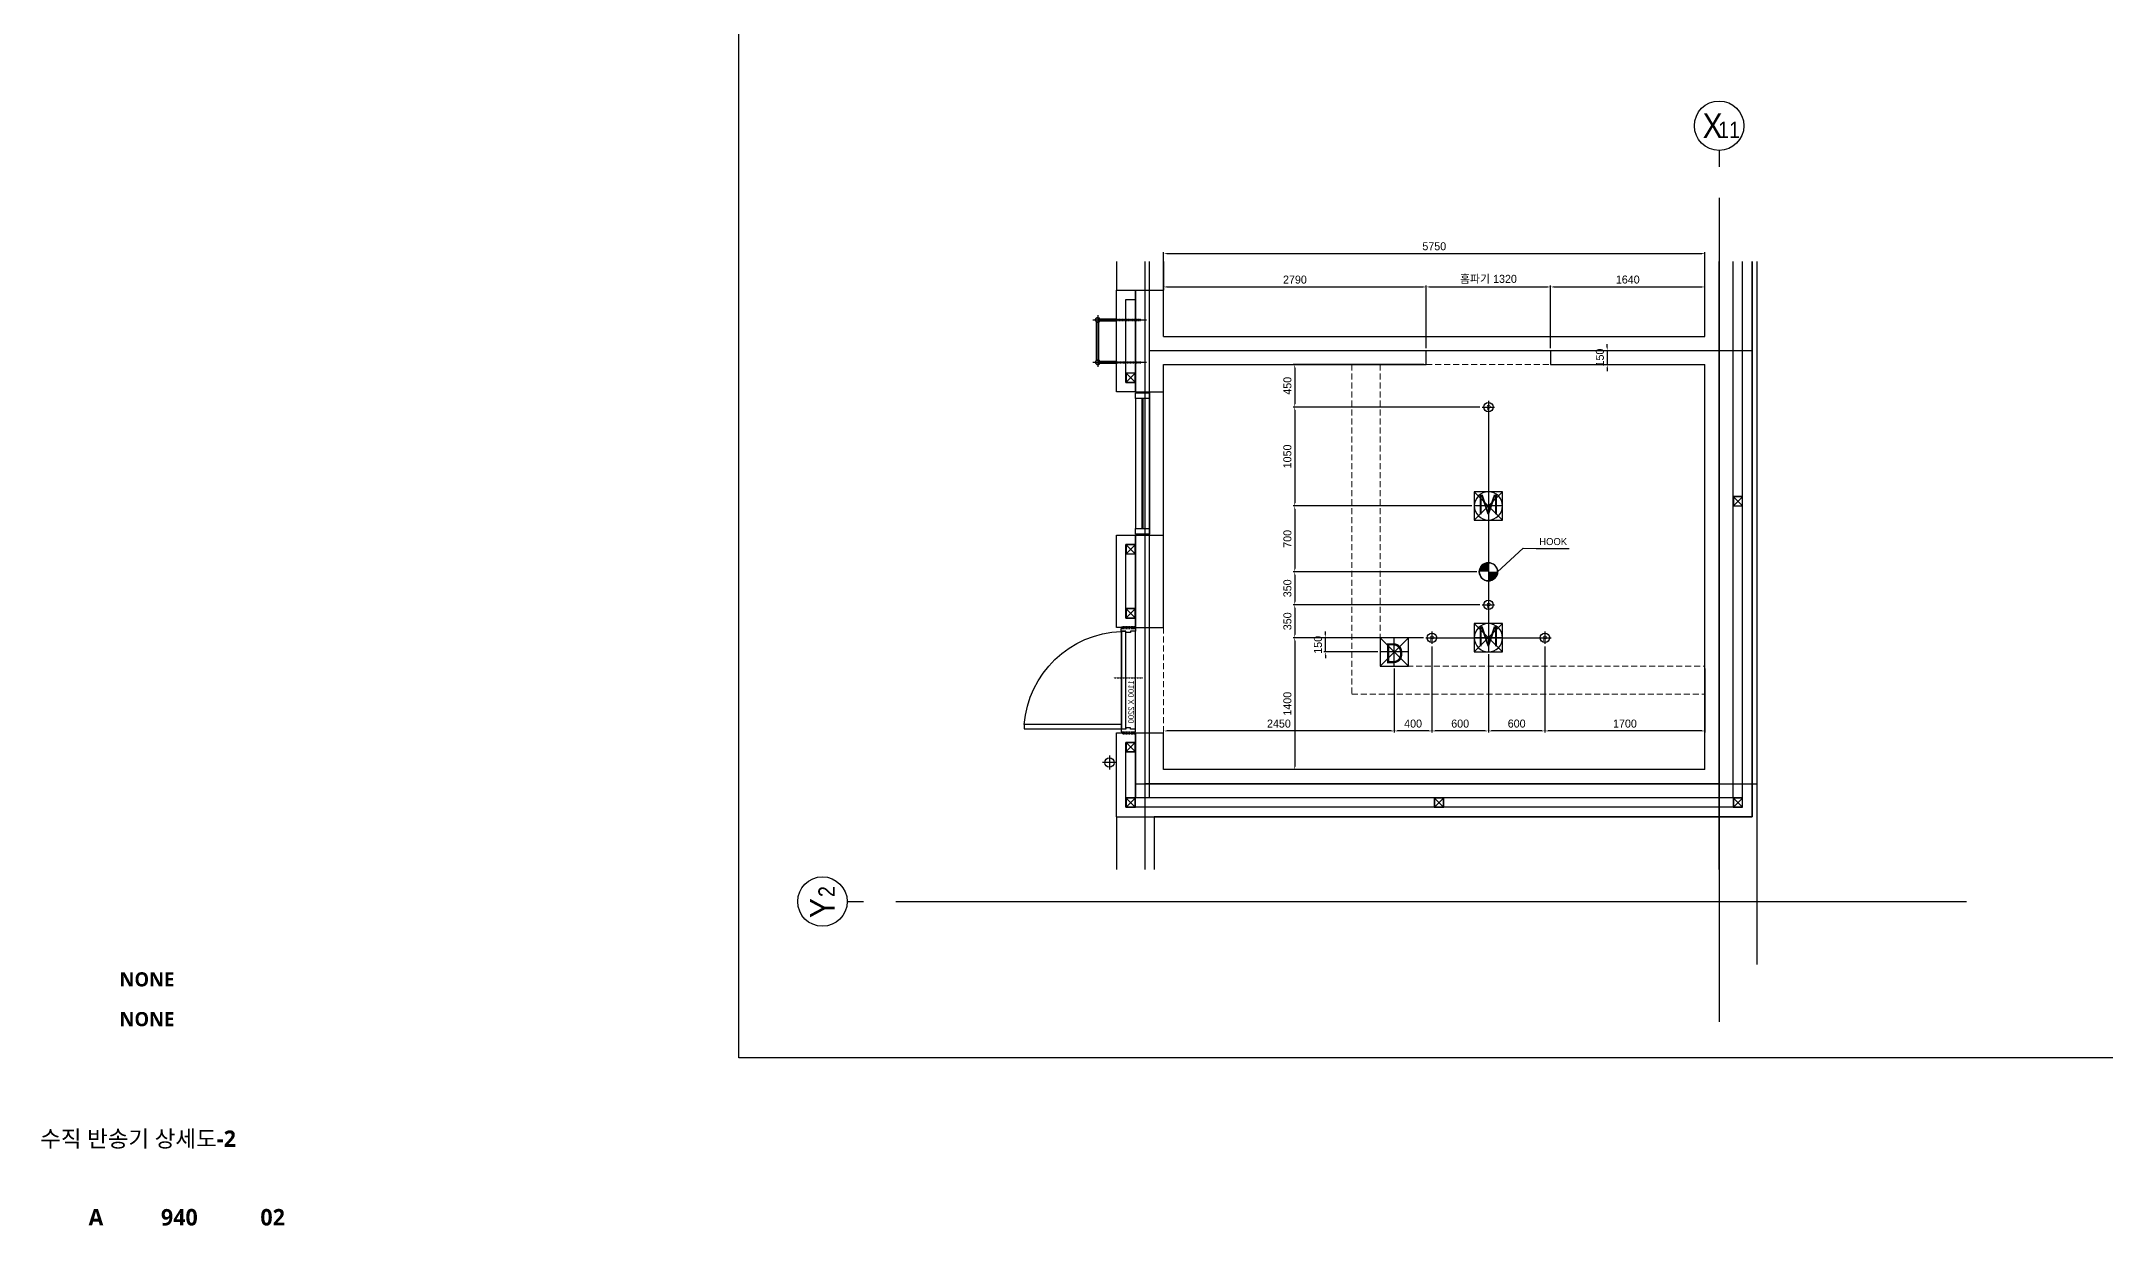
# Model space of a CAD drawing. Header units: millimetres. Extents: x 5544 to 245194, y -610088 to 30375.
# Drawn here: x 125901 to 169752, y -21213 to 3935 of the extents above; entities that cross this region are included whole.
import ezdxf
from ezdxf.enums import TextEntityAlignment as Align
from ezdxf.lldxf.tags import DXFTag

# ---------------------------------------------------------------- set-up
doc = ezdxf.new("R2010")
doc.units = ezdxf.units.MM
for name, pattern in [('DASHED2', [9.525, 6.35, -3.175]), ('옥상층 평면도$0$CEN', [62, 60, -1, 0, -1]), ('옥상층 평면도$0$HID', [2, 1.1, -0.9]), ('옥상층 평면도$0$HIDDEN2', [0.1875, 0.125, -0.0625])]:
    doc.linetypes.add(name, pattern=pattern)
for name, color, linetype in [('0-중심선', 1, 'CENTER'), ('0콘크리트', 2, 'Continuous'), ('15', 15, 'Continuous'), ('4', 4, 'Continuous'), ('A-ANNO-TITL', 7, 'Continuous'), ('CENTER', 1, 'CENTER'), ('옥상층 평면도$0$A-CEN', 1, '옥상층 평면도$0$CEN'), ('옥상층 평면도$0$A-CODE-DRAIN', 6, 'Continuous'), ('옥상층 평면도$0$A-DOOR', 4, 'Continuous'), ('옥상층 평면도$0$A-DOOR-JAMB', 4, 'Continuous'), ('옥상층 평면도$0$A-DOOR-SILL', 8, 'Continuous'), ('옥상층 평면도$0$A-DOOR-SWING', 8, 'Continuous'), ('옥상층 평면도$0$A-ELE3', 4, 'Continuous'), ('옥상층 평면도$0$A-ELE4', 8, 'Continuous'), ('옥상층 평면도$0$A-FLOR-FLIN-TYP2', 8, 'Continuous'), ('옥상층 평면도$0$A-FLOR-GW', 6, 'Continuous'), ('옥상층 평면도$0$A-FLOR-ROOF', 7, 'Continuous'), ('옥상층 평면도$0$A-FLOR-STUD', 9, 'Continuous'), ('옥상층 평면도$0$A-HID1', 7, '옥상층 평면도$0$HID'), ('옥상층 평면도$0$A-HID2', 9, '옥상층 평면도$0$HID'), ('옥상층 평면도$0$A-LADDER', 6, 'Continuous'), ('옥상층 평면도$0$A-ST-AXIS-CEN', 252, '옥상층 평면도$0$CEN'), ('옥상층 평면도$0$A-ST-CONC', 2, 'Continuous'), ('옥상층 평면도$0$A-WIN', 4, 'Continuous'), ('옥상층 평면도$0$AA-STL', 6, 'Continuous'), ('옥상층 평면도$0$S_SS4', 6, 'Continuous')]:
    doc.layers.add(name, color=color, linetype=linetype)
doc.layers.add('0-해치', color=8, linetype='Continuous', lineweight=9)
for name, color, linetype, plot in [('옥상층 SITE$0$Defpoint', 161, 'Continuous', False), ('옥상층 평면도$0$A-ANNO-NPLT', 129, 'Continuous', False), ('옥상층 평면도$0$Defpoint', 161, 'Continuous', False)]:
    doc.layers.add(name, color=color, linetype=linetype, plot=plot)
doc.styles.add('SH_진천_나눔', font='NanumGothicBold.ttf')
doc.styles.get("Standard").update_dxf_attribs({"font": 'SYMBOL'})
doc.styles.add('글자', font='gulim.ttc')
doc.styles.add('돋움체', font='BareunDotum1.ttf')
doc.styles.add('옥상층 평면도$0$SHP-나눔bo', font='BareunDotum1.ttf')
tags = doc.linetypes.add('CENTER', pattern=[2, 1.25, -0.25, 0.25, -0.25]).pattern_tags.tags
tags[10:11] = [DXFTag(74, 4), DXFTag(75, 0), DXFTag(340, '0'), DXFTag(46, 1.0), DXFTag(50, 0.0), DXFTag(44, 0.0), DXFTag(45, 0.0)]
tags[8:9] = [DXFTag(74, 4), DXFTag(75, 0), DXFTag(340, '0'), DXFTag(46, 1.0), DXFTag(50, 0.0), DXFTag(44, 0.0), DXFTag(45, 0.0)]
tags[6:7] = [DXFTag(74, 4), DXFTag(75, 0), DXFTag(340, '0'), DXFTag(46, 1.0), DXFTag(50, 0.0), DXFTag(44, 0.0), DXFTag(45, 0.0)]
tags[4:5] = [DXFTag(74, 4), DXFTag(75, 0), DXFTag(340, '0'), DXFTag(46, 1.0), DXFTag(50, 0.0), DXFTag(44, 0.0), DXFTag(45, 0.0)]
tags = doc.linetypes.add('CENTER2', pattern=[1.125, 0.75, -0.125, 0.125, -0.125]).pattern_tags.tags
tags[10:11] = [DXFTag(74, 4), DXFTag(75, 0), DXFTag(340, '0'), DXFTag(46, 1.0), DXFTag(50, 0.0), DXFTag(44, 0.0), DXFTag(45, 0.0)]
tags[8:9] = [DXFTag(74, 4), DXFTag(75, 0), DXFTag(340, '0'), DXFTag(46, 1.0), DXFTag(50, 0.0), DXFTag(44, 0.0), DXFTag(45, 0.0)]
tags[6:7] = [DXFTag(74, 4), DXFTag(75, 0), DXFTag(340, '0'), DXFTag(46, 1.0), DXFTag(50, 0.0), DXFTag(44, 0.0), DXFTag(45, 0.0)]
tags[4:5] = [DXFTag(74, 4), DXFTag(75, 0), DXFTag(340, '0'), DXFTag(46, 1.0), DXFTag(50, 0.0), DXFTag(44, 0.0), DXFTag(45, 0.0)]
doc.dimstyles.new('DIM-A-002-평면', dxfattribs={"dimscale": 170, "dimtxt": 1, "dimasz": 0.4, "dimexe": 0.2, "dimexo": 0.3, "dimgap": 0.4, "dimtad": 1, "dimdec": 0, "dimtxsty": 'Standard', "dimcen": 0, "dimclrd": 15, "dimclre": 15, "dimclrt": 3, "dimadec": 0, "dimazin": 0, "dimtfac": 1, "dimtix": 1, "dimtmove": 0, "dimatfit": 3, "dimfxl": 1, "dimarcsym": 0})

# ---------------------------------------------------------------- blocks, each defined once
blk = doc.blocks.new('옥상층 평면도$0$XREF-PLAN$0$각-100X100')
at = {"layer": '옥상층 평면도$0$A-FLOR-STUD'}
for p, q in [((-47.7, -47.7), (47.7, 47.7)), ((-47.7, 47.7), (47.7, -47.7))]:
    blk.add_line(p, q, dxfattribs=at)
for points in [[(-50, -50), (50, -50), (50, 50), (-50, 50)], [(-47.7, -47.7), (47.7, -47.7), (47.7, 47.7), (-47.7, 47.7)]]:
    blk.add_lwpolyline(points, close=True, dxfattribs=at)
blk = doc.blocks.new('옥상층 평면도$0$G$C9C7A05E9')
at = {"layer": '옥상층 평면도$0$A-WIN'}
for p, q in [((0, 1440, 103000), (0, 60, 103000)), ((69, 1440, 103000), (69, 60, 103000)), ((81, 1440, 103000), (81, 60, 103000)), ((150, 1440, 103000), (150, 60, 103000))]:
    blk.add_line(p, q, dxfattribs=at)
at = {"layer": '옥상층 평면도$0$A-WIN', "elevation": 103000}
for points in [[(150, 1500), (150, 1440), (0, 1440), (0, 1500)], [(150, 60), (150, 0), (0, 0), (0, 60)]]:
    blk.add_lwpolyline(points, close=True, dxfattribs=at)
blk = doc.blocks.new('옥상층 평면도$0$우수홈통1')
at = {"layer": '옥상층 평면도$0$A-CODE-DRAIN', "color": 6}
for p, q in [((-150, 0), (150, 0)), ((0, -150), (0, 150))]:
    blk.add_line(p, q, dxfattribs=at)
blk.add_circle((0, 0), 100, dxfattribs=at)
blk = doc.blocks.new('옥상층 평면도$0$사다리')
at = {"layer": '옥상층 평면도$0$A-ELE3'}
for p, q in [((-10, 23), (-10, 200)), ((10, 23), (10, 200)), ((22, 11), (428, 11)), ((440, 23), (440, 200)), ((460, 23), (460, 200)), ((22, -11), (428, -11))]:
    blk.add_line(p, q, dxfattribs=at)
at = {"layer": '옥상층 평면도$0$A-ELE4'}
for centre in [(0, 0), (450, 0)]:
    blk.add_circle(centre, 21, dxfattribs=at)
at = {"layer": '옥상층 평면도$0$A-HID1'}
blk.add_line((444, 460), (456, 460), dxfattribs=at)
at = {"layer": '옥상층 평면도$0$A-HID2'}
for p, q in [((-6, 460), (6, 460)), ((-6, 24), (-6, 460)), ((6, 24), (6, 460)), ((444, 23), (444, 460)), ((456, 23), (456, 460))]:
    blk.add_line(p, q, dxfattribs=at)
at = {"layer": '옥상층 평면도$0$A-LADDER', "color": 1}
for p, q in [((0, -50), (0, 520)), ((450, -50), (450, 520)), ((500, 0), (-50, 0))]:
    blk.add_line(p, q, dxfattribs=at)
at = {"layer": '옥상층 평면도$0$S_SS4'}
for centre in [(0, 0), (450, 0)]:
    blk.add_circle(centre, 25, dxfattribs=at)
blk = doc.blocks.new('옥상층 평면도$0$A$C0e376f74')
at = {"layer": '옥상층 평면도$0$A-ANNO-NPLT', "linetype": '옥상층 평면도$0$HIDDEN2'}
for p, q in [((525, 230), (525, -80)), ((-20, 140), (-20, 10)), ((0, 140), (-20, 140)), ((0, 120), (-20, 120)), ((0, 30), (-20, 30)), ((0, 10), (-20, 10)), ((-10, 140), (-10, 10)), ((0, 140), (0, 10)), ((1100, 140), (1120, 140)), ((1100, 140), (1100, 10)), ((1100, 120), (1120, 120)), ((1100, 30), (1120, 30)), ((1100, 10), (1120, 10)), ((1110, 140), (1110, 10)), ((1120, 140), (1120, 10))]:
    blk.add_line(p, q, dxfattribs=at)
at = {"layer": '옥상층 평면도$0$A-ANNO-NPLT', "linetype": 'ByBlock'}
blk.add_lwpolyline([(1067, 102), (33, 102), (33, 147), (1067, 147)], close=True, dxfattribs=at)
at = {"layer": '옥상층 평면도$0$A-DOOR', "linetype": 'ByBlock'}
blk.add_lwpolyline([(1067, 1181), (1067, 147), (1022, 147), (1022, 1181)], close=True, dxfattribs=at)
at = {"layer": '옥상층 평면도$0$A-DOOR-JAMB'}
for points in [[(0, 20), (0, 0), (30, 0), (30, 50), (45, 50), (45, 100), (30, 100), (30, 150), (0, 150), (0, 130)], [(1100, 20), (1100, 0), (1070, 0), (1070, 50), (1055, 50), (1055, 100), (1070, 100), (1070, 150), (1100, 150), (1100, 130)]]:
    blk.add_lwpolyline(points, dxfattribs=at)
at = {"layer": '옥상층 평면도$0$A-DOOR-SILL'}
for p, q in [((30, 150), (1070, 150)), ((1070, 0), (30, 0))]:
    blk.add_line(p, q, dxfattribs=at)
at = {"layer": '옥상층 평면도$0$A-DOOR-SWING'}
blk.add_arc((1107, 109), 1075, 94.5299, 177.8035, dxfattribs=at)
at = {"layer": '옥상층 평면도$0$A-ANNO-NPLT', "linetype": 'ByBlock', "style": '옥상층 평면도$0$SHP-나눔bo'}
blk.add_text('1100 X 2200', height=60, dxfattribs=at).set_placement((781, 16), align=Align.CENTER)
blk = doc.blocks.new('A$C0A787E3F')
for p, q in [((0, 450), (300, 150)), ((0, 150), (300, 450)), ((0, 150), (0, 450)), ((0, 450), (300, 450)), ((300, 450), (300, 150)), ((300, 150), (0, 150))]:
    blk.add_line(p, q)
blk.add_circle((150, 300), 150)
at = {"layer": 'CENTER'}
for p, q in [((150, 450), (150, 150)), ((0, 300), (300, 300))]:
    blk.add_line(p, q, dxfattribs=at)
at = {"color": 2, "style": '글자'}
blk.add_text('M', height=211, dxfattribs=at).set_placement((151, 315), align=Align.MIDDLE_CENTER)
blk = doc.blocks.new('NMJYHTYH')
at = {"color": 1, "linetype": 'CENTER'}
blk.add_line((376, -113636), (76, -113636), dxfattribs=at)
at = {"color": 7, "xscale": -1, "rotation": 359.9999999999996}
blk.add_blockref('A$C0A787E3F', (376, -113936), dxfattribs=at)
blk = doc.blocks.new('A$C88f92f73')
at = {"color": 0}
blk.add_blockref('NMJYHTYH', (-76, 113936, 0), dxfattribs=at)
blk = doc.blocks.new('GNMYNMH')
at = {"color": 1}
for p, q in [((529, -114739), (660, -114739)), ((595, -114673), (595, -114804))]:
    blk.add_line(p, q, dxfattribs=at)
blk.add_circle((595, -114739), 50)
at = {"color": 2, "style": '글자'}
blk.add_text('P', height=56.2, dxfattribs=at).set_placement((597, -114747), align=Align.MIDDLE_CENTER)
blk = doc.blocks.new('A$Ca301d5b9')
at = {"color": 0}
blk.add_blockref('GNMYNMH', (-529, 114804, 0), dxfattribs=at)
blk = doc.blocks.new('A$C8F9045F4')
at = {"ltscale": 3}
h = blk.add_hatch(color=6, dxfattribs=at)
h.paths.add_polyline_path([(70, 140, -0.414214), (140, 70), (70, 70)])
h.paths.add_polyline_path([(0, 70), (70, 70), (70, 0, -0.414214)])
blk.add_circle((70, 70), 69.9)
blk = doc.blocks.new('D')
for p, q in [((738958, 43507), (738658, 43507)), ((738658, 43507), (738658, 43207)), ((738658, 43507), (738958, 43207)), ((738658, 43207), (738958, 43507)), ((738958, 43207), (738958, 43507)), ((738658, 43207), (738958, 43207))]:
    blk.add_line(p, q)
at = {"color": 1, "linetype": 'CENTER2'}
for p, q in [((738808, 43207), (738808, 43507)), ((738958, 43357), (738658, 43357))]:
    blk.add_line(p, q, dxfattribs=at)
at = {"color": 2, "style": '글자', "text_generation_flag": 4}
blk.add_text('D', height=211, dxfattribs=at).set_placement((738808, 43343), align=Align.MIDDLE_CENTER)
blk = doc.blocks.new('*D3040')
at = {"layer": '15', "color": 15, "lineweight": -2, "ltscale": 600}
for p, q in [((149740, -2279), (149740, -1247)), ((149808, -1281), (155252, -1281)), ((155320, -2579), (155320, -1247))]:
    blk.add_line(p, q, dxfattribs=at)
at = {"layer": '15', "color": 15}
for points in [[(149808, -1269), (149808, -1292), (149740, -1281)], [(155252, -1292), (155252, -1269), (155320, -1281)]]:
    blk.add_solid(points, dxfattribs=at)
at = {"layer": 'Defpoints', "color": 0}
for p in [(155320, -1281), (149740, -2330), (155320, -2630)]:
    blk.add_point(p, dxfattribs=at)
at = {"layer": '15', "color": 3, "ltscale": 600, "insert": (152530, -1126), "char_height": 170, "attachment_point": 5}
blk.add_mtext('2790', dxfattribs=at)
blk = doc.blocks.new('*D3041')
at = {"layer": '15', "color": 15, "lineweight": -2, "ltscale": 600}
for p, q in [((155320, -2579), (155320, -1247)), ((155388, -1281), (157892, -1281)), ((157960, -2579), (157960, -1247))]:
    blk.add_line(p, q, dxfattribs=at)
at = {"layer": '15', "color": 15}
for points in [[(155388, -1269), (155388, -1292), (155320, -1281)], [(157892, -1292), (157892, -1269), (157960, -1281)]]:
    blk.add_solid(points, dxfattribs=at)
at = {"layer": 'Defpoints', "color": 0}
for p in [(157960, -1281), (155320, -2630), (157960, -2630)]:
    blk.add_point(p, dxfattribs=at)
at = {"layer": '15', "color": 3, "ltscale": 600, "insert": (156640, -1118), "char_height": 170, "attachment_point": 5}
blk.add_mtext('홈파기 1320', dxfattribs=at)
blk = doc.blocks.new('*D3042')
at = {"layer": '15', "color": 15, "lineweight": -2, "ltscale": 600}
for p, q in [((157960, -2579), (157960, -1247)), ((158028, -1281), (161172, -1281)), ((161240, -2279), (161240, -1247))]:
    blk.add_line(p, q, dxfattribs=at)
at = {"layer": '15', "color": 15}
for points in [[(158028, -1269), (158028, -1292), (157960, -1281)], [(161172, -1292), (161172, -1269), (161240, -1281)]]:
    blk.add_solid(points, dxfattribs=at)
at = {"layer": 'Defpoints', "color": 0}
for p in [(161240, -1281), (157960, -2630), (161240, -2330)]:
    blk.add_point(p, dxfattribs=at)
at = {"layer": '15', "color": 3, "ltscale": 600, "insert": (159600, -1125), "char_height": 170, "attachment_point": 5}
blk.add_mtext('1640', dxfattribs=at)
blk = doc.blocks.new('*D3043')
at = {"layer": '15', "color": 15, "lineweight": -2, "ltscale": 600}
for p, q in [((149740, -1712), (149740, -539)), ((149808, -573), (161172, -573)), ((161240, -1712), (161240, -539))]:
    blk.add_line(p, q, dxfattribs=at)
at = {"layer": '15', "color": 15}
for points in [[(149808, -562), (149808, -585), (149740, -573)], [(161172, -585), (161172, -562), (161240, -573)]]:
    blk.add_solid(points, dxfattribs=at)
at = {"layer": 'Defpoints', "color": 0}
for p in [(161240, -573), (149740, -1763), (161240, -1763)]:
    blk.add_point(p, dxfattribs=at)
at = {"layer": '15', "color": 3, "ltscale": 600, "insert": (155490, -418), "char_height": 170, "attachment_point": 5}
blk.add_mtext('5750', dxfattribs=at)
blk = doc.blocks.new('*D3046')
at = {"layer": '15', "color": 15, "lineweight": -2, "ltscale": 600}
for p, q in [((158011, -2630), (159197, -2630)), ((159163, -2562), (159163, -2494)), ((159163, -2630), (159163, -2930)), ((158011, -2930), (159197, -2930)), ((159163, -2998), (159163, -3066))]:
    blk.add_line(p, q, dxfattribs=at)
at = {"layer": '15', "color": 15}
for points in [[(159152, -2562), (159174, -2562), (159163, -2630)], [(159174, -2998), (159152, -2998), (159163, -2930)]]:
    blk.add_solid(points, dxfattribs=at)
at = {"layer": 'Defpoints', "color": 0}
for p in [(157960, -2630), (157960, -2930), (159163, -2930)]:
    blk.add_point(p, dxfattribs=at)
at = {"layer": '15', "color": 3, "ltscale": 600, "insert": (159008, -2780), "char_height": 170, "attachment_point": 5, "rotation": 90}
blk.add_mtext('150', dxfattribs=at)
blk = doc.blocks.new('*D3047')
at = {"layer": '15', "color": 15, "lineweight": -2, "ltscale": 600}
for p, q in [((155269, -2930), (152492, -2930)), ((152526, -2998), (152526, -3762)), ((156458, -3830), (152492, -3830))]:
    blk.add_line(p, q, dxfattribs=at)
at = {"layer": '15', "color": 15}
for points in [[(152537, -2998), (152514, -2998), (152526, -2930)], [(152514, -3762), (152537, -3762), (152526, -3830)]]:
    blk.add_solid(points, dxfattribs=at)
at = {"layer": 'Defpoints', "color": 0}
for p in [(155320, -2930), (152526, -3830), (156509, -3830)]:
    blk.add_point(p, dxfattribs=at)
at = {"layer": '15', "color": 3, "ltscale": 600, "insert": (152371, -3380), "char_height": 170, "attachment_point": 5, "rotation": 90}
blk.add_mtext('450', dxfattribs=at)
blk = doc.blocks.new('*D3048')
at = {"layer": '15', "color": 15, "lineweight": -2, "ltscale": 600}
for p, q in [((156458, -3830), (152492, -3830)), ((152526, -3898), (152526, -5862)), ((156289, -5930), (152492, -5930))]:
    blk.add_line(p, q, dxfattribs=at)
at = {"layer": '15', "color": 15}
for points in [[(152537, -3898), (152514, -3898), (152526, -3830)], [(152514, -5862), (152537, -5862), (152526, -5930)]]:
    blk.add_solid(points, dxfattribs=at)
at = {"layer": 'Defpoints', "color": 0}
for p in [(156509, -3830), (152526, -5930), (156340, -5930)]:
    blk.add_point(p, dxfattribs=at)
at = {"layer": '15', "color": 3, "ltscale": 600, "insert": (152370, -4880), "char_height": 170, "attachment_point": 5, "rotation": 90}
blk.add_mtext('1050', dxfattribs=at)
blk = doc.blocks.new('*D3049')
at = {"layer": '15', "color": 15, "lineweight": -2, "ltscale": 600}
for p, q in [((156289, -5930), (152492, -5930)), ((152526, -5998), (152526, -7262)), ((156395, -7330), (152492, -7330))]:
    blk.add_line(p, q, dxfattribs=at)
at = {"layer": '15', "color": 15}
for points in [[(152537, -5998), (152514, -5998), (152526, -5930)], [(152514, -7262), (152537, -7262), (152526, -7330)]]:
    blk.add_solid(points, dxfattribs=at)
at = {"layer": 'Defpoints', "color": 0}
for p in [(156340, -5930), (152526, -7330), (156446, -7330)]:
    blk.add_point(p, dxfattribs=at)
at = {"layer": '15', "color": 3, "ltscale": 600, "insert": (152371, -6630), "char_height": 170, "attachment_point": 5, "rotation": 90}
blk.add_mtext('700', dxfattribs=at)
blk = doc.blocks.new('*D3050')
at = {"layer": '15', "color": 15, "lineweight": -2, "ltscale": 600}
for p, q in [((156395, -7330), (152492, -7330)), ((152526, -7398), (152526, -7962)), ((156458, -8030), (152492, -8030))]:
    blk.add_line(p, q, dxfattribs=at)
at = {"layer": '15', "color": 15}
for points in [[(152537, -7398), (152514, -7398), (152526, -7330)], [(152514, -7962), (152537, -7962), (152526, -8030)]]:
    blk.add_solid(points, dxfattribs=at)
at = {"layer": 'Defpoints', "color": 0}
for p in [(156446, -7330), (152526, -8030), (156509, -8030)]:
    blk.add_point(p, dxfattribs=at)
at = {"layer": '15', "color": 3, "ltscale": 600, "insert": (152371, -7680), "char_height": 170, "attachment_point": 5, "rotation": 90}
blk.add_mtext('350', dxfattribs=at)
blk = doc.blocks.new('*D3051')
at = {"layer": '15', "color": 15, "lineweight": -2, "ltscale": 600}
for p, q in [((156458, -8030), (152492, -8030)), ((152526, -8098), (152526, -8662)), ((155258, -8730), (152492, -8730))]:
    blk.add_line(p, q, dxfattribs=at)
at = {"layer": '15', "color": 15}
for points in [[(152537, -8098), (152514, -8098), (152526, -8030)], [(152514, -8662), (152537, -8662), (152526, -8730)]]:
    blk.add_solid(points, dxfattribs=at)
at = {"layer": 'Defpoints', "color": 0}
for p in [(156509, -8030), (152526, -8730), (155309, -8730)]:
    blk.add_point(p, dxfattribs=at)
at = {"layer": '15', "color": 3, "ltscale": 600, "insert": (152371, -8380), "char_height": 170, "attachment_point": 5, "rotation": 90}
blk.add_mtext('350', dxfattribs=at)
blk = doc.blocks.new('*D3052')
at = {"layer": '15', "color": 15, "lineweight": -2, "ltscale": 600}
for p, q in [((155258, -8730), (152492, -8730)), ((152526, -8798), (152526, -11462)), ((154377, -11530), (152492, -11530))]:
    blk.add_line(p, q, dxfattribs=at)
at = {"layer": '15', "color": 15}
for points in [[(152537, -8798), (152514, -8798), (152526, -8730)], [(152514, -11462), (152537, -11462), (152526, -11530)]]:
    blk.add_solid(points, dxfattribs=at)
at = {"layer": 'Defpoints', "color": 0}
for p in [(155309, -8730), (152526, -11530), (154428, -11530)]:
    blk.add_point(p, dxfattribs=at)
at = {"layer": '15', "color": 3, "ltscale": 600, "insert": (152370, -10130), "char_height": 170, "attachment_point": 5, "rotation": 90}
blk.add_mtext('1400', dxfattribs=at)
blk = doc.blocks.new('*D3053')
at = {"layer": '15', "color": 15, "lineweight": -2, "ltscale": 600}
for p, q in [((157840, -8912), (157840, -10742)), ((161240, -9381), (161240, -10742)), ((161172, -10708), (157908, -10708))]:
    blk.add_line(p, q, dxfattribs=at)
at = {"layer": '15', "color": 15}
for points in [[(157908, -10697), (157908, -10719), (157840, -10708)], [(161172, -10719), (161172, -10697), (161240, -10708)]]:
    blk.add_solid(points, dxfattribs=at)
at = {"layer": 'Defpoints', "color": 0}
for p in [(157840, -8861), (161240, -9330), (157840, -10708)]:
    blk.add_point(p, dxfattribs=at)
at = {"layer": '15', "color": 3, "ltscale": 600, "insert": (159540, -10553), "char_height": 170, "attachment_point": 5}
blk.add_mtext('1700', dxfattribs=at)
blk = doc.blocks.new('*D3054')
at = {"layer": '15', "color": 15, "lineweight": -2, "ltscale": 600}
for p, q in [((156640, -9081), (156640, -10742)), ((157840, -8912), (157840, -10742)), ((157772, -10708), (156708, -10708))]:
    blk.add_line(p, q, dxfattribs=at)
at = {"layer": '15', "color": 15}
for points in [[(156708, -10697), (156708, -10719), (156640, -10708)], [(157772, -10719), (157772, -10697), (157840, -10708)]]:
    blk.add_solid(points, dxfattribs=at)
at = {"layer": 'Defpoints', "color": 0}
for p in [(156640, -9030), (157840, -8861), (156640, -10708)]:
    blk.add_point(p, dxfattribs=at)
at = {"layer": '15', "color": 3, "ltscale": 600, "insert": (157240, -10553), "char_height": 170, "attachment_point": 5}
blk.add_mtext('600', dxfattribs=at)
blk = doc.blocks.new('*D3055')
at = {"layer": '15', "color": 15, "lineweight": -2, "ltscale": 600}
for p, q in [((155440, -8912), (155440, -10742)), ((156640, -9081), (156640, -10742)), ((156572, -10708), (155508, -10708))]:
    blk.add_line(p, q, dxfattribs=at)
at = {"layer": '15', "color": 15}
for points in [[(155508, -10697), (155508, -10719), (155440, -10708)], [(156572, -10719), (156572, -10697), (156640, -10708)]]:
    blk.add_solid(points, dxfattribs=at)
at = {"layer": 'Defpoints', "color": 0}
for p in [(155440, -8861), (156640, -9030), (155440, -10708)]:
    blk.add_point(p, dxfattribs=at)
at = {"layer": '15', "color": 3, "ltscale": 600, "insert": (156040, -10553), "char_height": 170, "attachment_point": 5}
blk.add_mtext('600', dxfattribs=at)
blk = doc.blocks.new('*D3056')
at = {"layer": '15', "color": 15, "lineweight": -2, "ltscale": 600}
for p, q in [((155440, -8912), (155440, -10742)), ((154640, -9381), (154640, -10742)), ((155372, -10708), (154708, -10708))]:
    blk.add_line(p, q, dxfattribs=at)
at = {"layer": '15', "color": 15}
for points in [[(154708, -10697), (154708, -10719), (154640, -10708)], [(155372, -10719), (155372, -10697), (155440, -10708)]]:
    blk.add_solid(points, dxfattribs=at)
at = {"layer": 'Defpoints', "color": 0}
for p in [(155440, -8861), (154640, -9330), (154640, -10708)]:
    blk.add_point(p, dxfattribs=at)
at = {"layer": '15', "color": 3, "ltscale": 600, "insert": (155040, -10553), "char_height": 170, "attachment_point": 5}
blk.add_mtext('400', dxfattribs=at)
blk = doc.blocks.new('*D3057')
at = {"layer": '15', "color": 15, "lineweight": -2, "ltscale": 600}
for p, q in [((154640, -9381), (154640, -10742)), ((149740, -10759), (149740, -10742)), ((154572, -10708), (149808, -10708))]:
    blk.add_line(p, q, dxfattribs=at)
at = {"layer": '15', "color": 15}
for points in [[(149808, -10697), (149808, -10719), (149740, -10708)], [(154572, -10719), (154572, -10697), (154640, -10708)]]:
    blk.add_solid(points, dxfattribs=at)
at = {"layer": 'Defpoints', "color": 0}
for p in [(154640, -9330), (149740, -10708), (149740, -10708)]:
    blk.add_point(p, dxfattribs=at)
at = {"layer": '15', "color": 3, "ltscale": 600, "insert": (152190, -10553), "char_height": 170, "attachment_point": 5}
blk.add_mtext('2450', dxfattribs=at)
blk = doc.blocks.new('*D3058')
at = {"layer": '15', "color": 15, "lineweight": -2, "ltscale": 600}
for p, q in [((153689, -8730), (153142, -8730)), ((153176, -8662), (153176, -8594)), ((153176, -9030), (153176, -8730)), ((154289, -9030), (153142, -9030)), ((153176, -9098), (153176, -9166))]:
    blk.add_line(p, q, dxfattribs=at)
at = {"layer": '15', "color": 15}
for points in [[(153164, -8662), (153187, -8662), (153176, -8730)], [(153187, -9098), (153164, -9098), (153176, -9030)]]:
    blk.add_solid(points, dxfattribs=at)
at = {"layer": 'Defpoints', "color": 0}
for p in [(153176, -8730), (153740, -8730), (154340, -9030)]:
    blk.add_point(p, dxfattribs=at)
at = {"layer": '15', "color": 3, "ltscale": 600, "insert": (153020, -8880), "char_height": 170, "attachment_point": 5, "rotation": 90}
blk.add_mtext('150', dxfattribs=at)

msp = doc.modelspace()

# ---------------------------------------------------------------- linework, layer by layer
at = {"elevation": -187.5}
msp.add_lwpolyline([(162240.2, -744), (162240.2, -12530.1), (149540.2, -12530.1)], dxfattribs=at)
at = {"color": 2}
msp.add_circle((156640.2, -7330.1, -187.5), 193.8, dxfattribs=at)
at = {"layer": '0-중심선', "ltscale": 600}
for p, q in [((161540.2, 611.9, -187.5), (161540.2, -16884.7, -187.5)), ((144051.7, -14330.1, 205812.5), (166795.6, -14330.1, 205812.5))]:
    msp.add_line(p, q, dxfattribs=at)
at = {"layer": '0-중심선'}
for p, q in [((156640.2, -3699.2, -187.5), (156640.2, -9030.1, -187.5)), ((155309.3, -8730.1, -187.5), (157971, -8730.1, -187.5))]:
    msp.add_line(p, q, dxfattribs=at)
at = {"layer": '0-해치', "linetype": 'DASHED2', "ltscale": 20}
for p, q in [((153740.2, -2930.1, 205812.5), (153740.2, -9930.1, 205812.5)), ((154340.2, -2930.1, 205812.5), (154340.2, -9330.1, 205812.5)), ((155320.2, -2930.1, 205812.5), (157960.2, -2930.1, 205812.5)), ((149740.2, -8510.1, 205812.5), (149740.2, -10750.1, 205812.5)), ((154340.2, -9330.1, 205812.5), (161240.2, -9330.1, 205812.5)), ((153740.2, -9930.1, 205812.5), (161240.2, -9930.1, 205812.5))]:
    msp.add_line(p, q, dxfattribs=at)
at = {"layer": '0콘크리트', "linetype": 'DASHED2', "ltscale": 600, "elevation": -187.5}
msp.add_lwpolyline([(155320.2, -2930.1), (155320.2, -2630.1), (157960.2, -2630.1), (157960.2, -2930.1)], dxfattribs=at)
at = {"layer": '4'}
for p, q in [((140721.4, -17651.3), (140721.4, 29532.5)), ((202128.5, -17651.3), (140721.4, -17651.3))]:
    msp.add_line(p, q, dxfattribs=at)
at = {"layer": 'Defpoints'}
for p, q in [((161540.2, 1617, -187.5), (161540.2, 1267, -187.5)), ((143019.4, -14330.1, 205812.5), (143369.4, -14330.1, 205812.5))]:
    msp.add_line(p, q, dxfattribs=at)
for centre in [(161540.2, 2142, -187.5), (142494.4, -14330.1, 205812.5)]:
    msp.add_circle(centre, 525, dxfattribs=at)
at = {"layer": '옥상층 SITE$0$Defpoint', "elevation": 205812.5}
msp.add_lwpolyline([(162340.2, -744), (162340.2, -15670.1)], dxfattribs=at)
at = {"layer": '옥상층 평면도$0$A-CEN'}
for p, q in [((149340.2, -744, 205812.5), (149340.2, -13649.3, 205812.5)), ((149440.2, -12130.1, 205812.5), (149440.2, -744, 205812.5)), ((161540.2, -744, 205812.5), (161540.2, -11830.1, 205812.5)), ((149440.2, -2630.1, 205812.5), (162240.2, -2630.1, 205812.5)), ((149140.2, -11830.1, 205812.5), (162340.2, -11830.1, 205812.5)), ((161540.2, -11830.1, 205812.5), (149340.2, -11830.1, 205812.5))]:
    msp.add_line(p, q, dxfattribs=at)
at = {"layer": '옥상층 평면도$0$A-FLOR-FLIN-TYP2'}
for p, q in [((148740.2, -744, 205812.5), (148740.2, -1350.1, 205812.5)), ((149740.2, -744, 205812.5), (149740.2, -1350.1, 205812.5)), ((149740.2, -6550.1, 205812.5), (149740.2, -3510.1, 205812.5))]:
    msp.add_line(p, q, dxfattribs=at)
at = {"layer": '옥상층 평면도$0$A-FLOR-GW'}
for p, q in [((162040.2, -12330.1, 205812.5), (162040.2, -744, 205812.5)), ((162240.2, -12530.1, 205812.5), (162240.2, -744, 205812.5)), ((148740.2, -12530.1, 205812.5), (148740.2, -10750.1, 205812.5)), ((148740.2, -10750.1, 205812.5), (149140.2, -10750.1, 205812.5)), ((148740.2, -12530.1, 205812.5), (162240.2, -12530.1, 205812.5))]:
    msp.add_line(p, q, dxfattribs=at)
at = {"layer": '옥상층 평면도$0$A-FLOR-GW', "elevation": 205812.5}
for points in [[(149140.2, -3510.1), (148740.2, -3510.1), (148740.2, -1350.1), (149140.2, -1350.1)], [(149140.2, -3310.1), (148940.2, -3310.1), (148940.2, -1550.1), (149140.2, -1550.1)], [(149140.2, -8510.1), (148740.2, -8510.1), (148740.2, -6550.1), (149140.2, -6550.1)], [(149140.2, -8310.1), (148940.2, -8310.1), (148940.2, -6750.1), (149140.2, -6750.1)], [(162040.2, -12330.1), (148940.2, -12330.1), (148940.2, -10950.1), (149140.2, -10950.1)]]:
    msp.add_lwpolyline(points, dxfattribs=at)
at = {"layer": '옥상층 평면도$0$A-FLOR-ROOF', "elevation": 205812.5}
for points in [[(148740.2, -12530.1), (148740.2, -13649.3)], [(149540.2, -12530.1), (149540.2, -13649.3)]]:
    msp.add_lwpolyline(points, dxfattribs=at)
at = {"layer": '옥상층 평면도$0$A-ST-AXIS-CEN'}
msp.add_line((161540.2, -13649.3, 205812.5), (161540.2, -744, 205812.5), dxfattribs=at)
at = {"layer": '옥상층 평면도$0$A-ST-CONC'}
for p, q in [((161240.2, -2330.1, 205812.5), (161240.2, -744, 205812.5)), ((161840.2, -2930.1, 205812.5), (161840.2, -744, 205812.5)), ((149140.2, -3510.1, 205812.5), (149140.2, -1350.1, 205812.5)), ((149140.2, -1350.1, 411812.5), (149740.2, -1350.1, 411812.5)), ((149740.2, -2330.1, 205812.5), (149740.2, -1350.1, 205812.5)), ((149740.2, -2330.1, 205812.5), (161240.2, -2330.1, 205812.5)), ((161840.2, -12130.1, 205812.5), (161840.2, -2330.1, 205812.5)), ((149740.2, -3510.1, 205812.5), (149740.2, -2930.1, 205812.5)), ((149740.2, -2930.1, 205812.5), (155320.2, -2930.1, 205812.5)), ((157960.2, -2930.1, 205812.5), (161240.2, -2930.1, 205812.5)), ((161240.2, -11530.1, 205812.5), (161240.2, -2930.1, 205812.5)), ((149140.2, -3510.1, 205812.5), (149740.2, -3510.1, 205812.5)), ((149140.2, -8510.1, 205812.5), (149140.2, -6550.1, 205812.5)), ((149140.2, -6550.1, 205812.5), (149740.2, -6550.1, 205812.5)), ((149740.2, -8510.1, 205812.5), (149740.2, -6550.1, 205812.5)), ((149140.2, -8510.1, 205812.5), (149740.2, -8510.1, 205812.5)), ((149140.2, -12130.1, 205812.5), (149140.2, -10750.1, 205812.5)), ((149140.2, -10750.1, 205812.5), (149740.2, -10750.1, 205812.5)), ((149740.2, -11530.1, 205812.5), (149740.2, -10750.1, 205812.5)), ((161240.2, -11530.1, 205812.5), (149740.2, -11530.1, 205812.5)), ((161840.2, -12130.1, 205812.5), (149140.2, -12130.1, 205812.5))]:
    msp.add_line(p, q, dxfattribs=at)
at = {"layer": '옥상층 평면도$0$A-ST-CONC', "elevation": 205812.5}
for points in [[(149140.2, -1350.1), (149140.2, -3510.1)], [(149140.2, -6550.1), (149140.2, -8510.1)], [(149140.2, -10750.1), (149140.2, -12130.1)]]:
    msp.add_lwpolyline(points, dxfattribs=at)
at = {"layer": '옥상층 평면도$0$Defpoint', "elevation": 205812.5}
msp.add_lwpolyline([(162340.2, -744), (162340.2, -13649.3)], dxfattribs=at)

# ---------------------------------------------------------------- block references
at = {"ltscale": 5, "xscale": 2, "yscale": 2, "zscale": 2}
for p in [(149040.2, -3210.1, 205812.5), (161940.2, -5830.1, 205812.5), (149040.2, -6850.1, 205812.5), (149040.2, -8210.1, 205812.5), (149040.2, -11050.1, 205812.5), (149040.2, -12230.1, 205812.5), (155590.2, -12230.1, 205812.5), (161940.2, -12230.1, 205812.5)]:
    msp.add_blockref('옥상층 평면도$0$XREF-PLAN$0$각-100X100', p, dxfattribs=at)
at = {"xscale": 2, "yscale": 2, "zscale": 2}
for name, p in [('옥상층 평면도$0$G$C9C7A05E9', (149140.2, -6530.1, 205812.5)), ('A$Ca301d5b9', (156509.3, -3961, -187.5)), ('A$C88f92f73', (156340.2, -6530.1, -187.5)), ('A$Ca301d5b9', (156509.3, -8161, -187.5)), ('D', (-1322975.6, -95744.7, 205812.5)), ('A$Ca301d5b9', (155309.3, -8861, -187.5)), ('A$C88f92f73', (156340.2, -9330.1, -187.5)), ('A$Ca301d5b9', (157709.3, -8861, -187.5))]:
    msp.add_blockref(name, p, dxfattribs=at)
at = {"color": 0, "xscale": -2.76843752066531, "yscale": 2.76843752066531, "zscale": 2.76843752066531}
msp.add_blockref('A$C8F9045F4', (156833.9, -7521.9, -187.5), dxfattribs=at)
at = {"layer": '옥상층 평면도$0$A-CODE-DRAIN', "rotation": 180}
msp.add_blockref('옥상층 평면도$0$우수홈통1', (148590.2, -11380.1, 205812.5), dxfattribs=at)
at = {"layer": '옥상층 평면도$0$A-DOOR', "xscale": -2, "yscale": 2, "zscale": 2, "rotation": 89.99999999999987}
msp.add_blockref('옥상층 평면도$0$A$C0e376f74', (149140.2, -8530.1, 205812.5), dxfattribs=at)
at = {"layer": '옥상층 평면도$0$AA-STL', "xscale": -2, "yscale": 2, "zscale": 2, "rotation": 269.9999999999999}
msp.add_blockref('옥상층 평면도$0$사다리', (148340.2, -2880.1, 205812.5), dxfattribs=at)

# ---------------------------------------------------------------- texts
at = {"layer": '15', "color": 3, "insert": (157720.1, -6764, -187.5), "char_height": 150, "attachment_point": 7}
msp.add_mtext('HOOK', dxfattribs=at)
at = {"layer": 'A-ANNO-TITL', "style": 'SH_진천_나눔'}
for s, height, p in [('NONE', 300, (128145.2, -15982.2)), ('NONE', 300, (128145.2, -16826.6)), ('수직 반송기 상세도-2', 350, (127956.8, -19362.7)), ('A', 350, (127062.5, -21032.9)), ('940', 350, (128833.6, -21032.9)), ('02', 350, (130815.8, -21032.9))]:
    msp.add_text(s, height=height, dxfattribs=at).set_placement(p, align=Align.MIDDLE)
at = {"layer": 'Defpoints', "style": '돋움체', "width": 0.9}
for s, height, p in [('X', 525, (161401, 2142, -187.5)), ('11', 350, (161751, 2054.5, -187.5))]:
    msp.add_text(s, height=height, dxfattribs=at).set_placement(p, align=Align.MIDDLE_CENTER)
for s, height, p in [('2', 350, (142581.9, -14119.3, 205812.5)), ('Y', 525, (142494.4, -14469.3, 205812.5))]:
    msp.add_text(s, height=height, rotation=90, dxfattribs=at).set_placement(p, align=Align.MIDDLE_CENTER)

# ---------------------------------------------------------------- dimensions: what is measured, and where the dimension line sits
at = {"layer": '15', "ltscale": 600}
for base, p1, p2, override, picture, middle in [((161240.2, -573.4), (149740.2, -1762.9), (161240.2, -1762.9), {"dimlfac": 0.5, "dimtfill": 0}, '*D3043', (155490.2, -418.2)), ((155320.2, -1280.8), (149740.2, -2330.1), (155320.2, -2630.1), {"dimlfac": 0.5, "dimtfill": 0}, '*D3040', (152530.2, -1125.5)), ((161240.2, -1280.8), (157960.2, -2630.1, -187.5), (161240.2, -2330.1, 205812.5), {"dimlfac": 0.5, "dimtfill": 0}, '*D3042', (159600.2, -1125.4)), ((154640.2, -10708.1), (155440.2, -8861, -187.5), (154640.2, -9330.1, 205812.5), {"dimlfac": 0.5, "dimtmove": 1}, '*D3056', (155040.2, -10552.9)), ((155440.2, -10708.1), (156640.2, -9030.1, -187.5), (155440.2, -8861, -187.5), {"dimlfac": 0.5, "dimtmove": 1}, '*D3055', (156040.2, -10553)), ((156640.2, -10708.1), (157840.2, -8861), (156640.2, -9030.1, -187.5), {"dimlfac": 0.5, "dimtmove": 1}, '*D3054', (157240.2, -10553)), ((157840.2, -10708.1), (161240.2, -9330.1), (157840.2, -8861), {"dimlfac": 0.5}, '*D3053', (159540.2, -10552.7)), ((149740.2, -10708.1), (154640.2, -9330.1, 205812.5), (149740.2, -10708.1, 205812.5), {"dimlfac": 0.5, "dimtmove": 1}, '*D3057', (152190.2, -10552.9))]:
    dim = msp.add_linear_dim(base=base, p1=p1, p2=p2, dimstyle='DIM-A-002-평면', override=override, dxfattribs=at)
    dim.commit()
    dim.dimension.update_dxf_attribs({"geometry": picture, "text_midpoint": middle})
dim = msp.add_linear_dim(base=(157960.2, -1280.8), p1=(155320.2, -2630.1), p2=(157960.2, -2630.1, -187.5), text='홈파기 <>', dimstyle='DIM-A-002-평면', override={"dimlfac": 0.5, "dimtfill": 0}, dxfattribs=at)
dim.commit()
dim.dimension.update_dxf_attribs({"geometry": '*D3041', "text_midpoint": (156640.2, -1118.2)})
for base, p1, p2, override, picture, middle in [((159163.1, -2930.1), (157960.2, -2630.1), (157960.2, -2930.1), {"dimlfac": 0.5}, '*D3046', (159007.7, -2780.1)), ((152525.8, -3830.1), (155320.2, -2930.1), (156509.3, -3830.1), {"dimlfac": 0.5}, '*D3047', (152370.6, -3380.1)), ((152525.8, -5930.1), (156509.3, -3830.1), (156340.2, -5930.1, -187.5), {"dimlfac": 0.5, "dimtmove": 1}, '*D3048', (152370.5, -4880.1)), ((152525.8, -7330.1), (156340.2, -5930.1, -187.5), (156446.4, -7330.1, -187.5), {"dimlfac": 0.5, "dimtmove": 1}, '*D3049', (152370.6, -6630.1)), ((152525.8, -8030.1), (156446.4, -7330.1, -187.5), (156509.3, -8030.1, -187.5), {"dimlfac": 0.5, "dimtmove": 1}, '*D3050', (152370.7, -7680.1)), ((152525.8, -8730.1), (156509.3, -8030.1, -187.5), (155309.3, -8730.1, -187.5), {"dimlfac": 0.5, "dimtmove": 1}, '*D3051', (152370.7, -8380.1)), ((152525.8, -11530.1), (155309.3, -8730.1, -187.5), (154428, -11530.1, 205812.5), {"dimlfac": 0.5, "dimtmove": 1}, '*D3052', (152370.5, -10130.1)), ((153175.8, -8730.1), (154340.2, -9030.1), (153740.2, -8730.1), {"dimlfac": 0.5}, '*D3058', (153020.4, -8880.1))]:
    dim = msp.add_linear_dim(base=base, p1=p1, p2=p2, angle=90, dimstyle='DIM-A-002-평면', override=override, dxfattribs=at)
    dim.commit()
    dim.dimension.update_dxf_attribs({"geometry": picture, "text_midpoint": middle})

# ---------------------------------------------------------------- leaders
at = {"layer": '15', "annotation_type": 0, "has_hookline": 1, "hookline_direction": 0, "text_width": 632.9}
msp.add_leader([(156833.9, -7328.3, -187.5), (157374.6, -6824, -187.5), (157652.1, -6832, -187.5)], dimstyle='DIM-A-002-평면', override={"dimlfac": 0.5}, dxfattribs=at)

doc.saveas('drawing.dxf')
